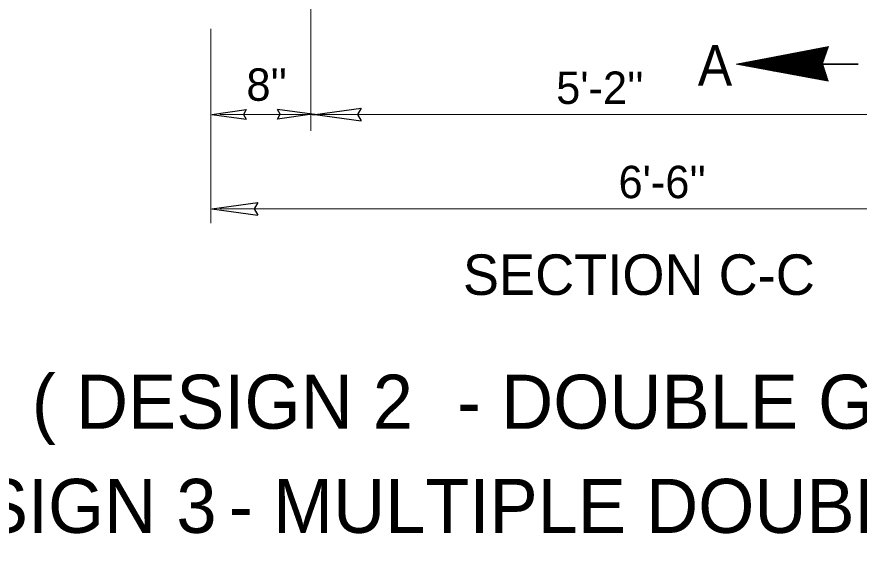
# Model space of a CAD drawing. Extents: x 385 to 753, y -129 to 142.
# Drawn here: x 576.35 to 607.55, y 3.25 to 22.96 of the extents above; entities that cross this region are included whole.
import ezdxf
from ezdxf.enums import TextEntityAlignment as Align

# ---------------------------------------------------------------- set-up
doc = ezdxf.new("R2010")
doc.units = 0
doc.header["$LTSCALE"] = 0.48
doc.layers.add('1', color=7, linetype='Continuous', lineweight=13)
doc.layers.add('15', color=7, linetype='Continuous', lineweight=13)
doc.layers.add('10', color=7, linetype='Continuous')

msp = doc.modelspace()

# ---------------------------------------------------------------- linework, layer by layer
at = {"layer": '1'}
for p, q in [((587.2417, 18.7446), (587.2417, 23.7461)), ((583.5272, 15.3262), (583.5272, 22.5147)), ((583.8639, 19.3522), (587.2816, 19.3522)), ((587.3956, 19.3522), (611.4367, 19.3522)), ((583.8639, 15.858), (615.0043, 15.858))]:
    msp.add_line(p, q, dxfattribs=at)
at = {"layer": '1', "lineweight": 35}
for p, q in [((603.5237, 21.2133), (607.5095, 21.2133)), ((587.2816, 19.3522), (587.3956, 19.3522))]:
    msp.add_line(p, q, dxfattribs=at)
at = {"layer": '1', "lineweight": 25}
for p, q in [((583.565, 19.3517), (584.8423, 19.5272)), ((583.565, 19.3517), (584.8423, 19.1762)), ((587.2813, 19.3529), (586.0041, 19.5284)), ((587.2813, 19.3529), (586.0041, 19.1774)), ((587.3959, 19.3514), (589.0989, 19.5854)), ((587.3959, 19.3514), (589.0989, 19.1174)), ((583.5651, 15.8572), (585.2681, 16.0912)), ((583.5651, 15.8572), (585.2681, 15.6232))]:
    msp.add_line(p, q, dxfattribs=at)
for points in [[(584.8423, 19.5272), (584.7434, 19.3498), (584.8423, 19.1762)], [(586.0041, 19.1774), (586.1029, 19.3547), (586.0041, 19.5284)], [(589.0989, 19.5854), (588.9672, 19.349), (589.0989, 19.1174)], [(585.2681, 16.0912), (585.1363, 15.8547), (585.2681, 15.6232)]]:
    msp.add_lwpolyline(points, dxfattribs=at)
at = {"layer": '15'}
for p, q in [((606.3211, 21.6096), (606.3211, 21.8422)), ((606.3461, 21.682), (606.3461, 21.8469)), ((606.3711, 21.7543), (606.3711, 21.8517)), ((606.3961, 21.8267), (606.3961, 21.8564)), ((606.4065, 21.8568), (606.3983, 21.8568)), ((604.6711, 20.9035), (604.6711, 21.5291)), ((606.2942, 21.5318), (604.6854, 21.5318)), ((604.6961, 20.8989), (604.6961, 21.5338)), ((604.7211, 20.8943), (604.7211, 21.5386)), ((604.7461, 20.8897), (604.7461, 21.5433)), ((604.7711, 20.8852), (604.7711, 21.5481)), ((604.7961, 20.8806), (604.7961, 21.5528)), ((606.3028, 21.5568), (604.8172, 21.5568)), ((604.8211, 20.876), (604.8211, 21.5576)), ((604.8461, 20.8714), (604.8461, 21.5623)), ((604.8711, 20.8668), (604.8711, 21.5671)), ((604.8961, 20.8623), (604.8961, 21.5718)), ((604.9211, 20.8577), (604.9211, 21.5766)), ((604.9461, 20.8532), (604.9461, 21.5813)), ((606.3115, 21.5818), (604.949, 21.5818)), ((604.9711, 20.8486), (604.9711, 21.586)), ((604.9961, 20.844), (604.9961, 21.5907)), ((605.0211, 20.8394), (605.0211, 21.5955)), ((605.0461, 20.8348), (605.0461, 21.6002)), ((605.0711, 20.8302), (605.0711, 21.605)), ((606.3201, 21.6068), (605.0807, 21.6068)), ((605.0961, 20.8257), (605.0961, 21.6097)), ((605.1211, 20.8211), (605.1211, 21.6145)), ((605.1461, 20.8165), (605.1461, 21.6193)), ((605.1711, 20.8119), (605.1711, 21.624)), ((605.1961, 20.8073), (605.1961, 21.6288)), ((606.3288, 21.6318), (605.2125, 21.6318)), ((605.2211, 20.8027), (605.2211, 21.6335)), ((605.2461, 20.7982), (605.2461, 21.6382)), ((605.2711, 20.7936), (605.2711, 21.6429)), ((605.2961, 20.7891), (605.2961, 21.6477)), ((605.3211, 20.7845), (605.3211, 21.6524)), ((606.3374, 21.6568), (605.3442, 21.6568)), ((605.3461, 20.7799), (605.3461, 21.6572)), ((605.3711, 20.7753), (605.3711, 21.6619)), ((605.3961, 20.7707), (605.3961, 21.6667)), ((605.4211, 20.7662), (605.4211, 21.6714)), ((605.4461, 20.7616), (605.4461, 21.6762)), ((605.4711, 20.757), (605.4711, 21.6809)), ((606.346, 21.6818), (605.476, 21.6818)), ((605.4961, 20.7524), (605.4961, 21.6857)), ((605.5211, 20.7478), (605.5211, 21.6904)), ((605.5461, 20.7432), (605.5461, 21.6952)), ((605.5711, 20.7387), (605.5711, 21.6999)), ((605.5961, 20.7341), (605.5961, 21.7046)), ((606.3547, 21.7068), (605.6078, 21.7068)), ((605.6211, 20.7295), (605.6211, 21.7093)), ((605.6461, 20.7249), (605.6461, 21.7141)), ((605.6711, 20.7203), (605.6711, 21.7188)), ((605.6961, 20.7158), (605.6961, 21.7236)), ((605.7211, 20.7112), (605.7211, 21.7283)), ((606.3633, 21.7318), (605.7395, 21.7318)), ((605.7461, 20.7067), (605.7461, 21.7331)), ((605.7711, 20.7021), (605.7711, 21.7378)), ((605.7961, 20.6975), (605.7961, 21.7426)), ((605.8211, 20.6929), (605.8211, 21.7473)), ((605.8461, 20.6883), (605.8461, 21.7521)), ((605.8711, 20.6837), (605.8711, 21.7568)), ((606.3719, 21.7568), (605.8713, 21.7568)), ((605.8961, 20.6792), (605.8961, 21.7615)), ((605.9211, 20.6746), (605.9211, 21.7662)), ((605.9461, 20.67), (605.9461, 21.771)), ((605.9711, 20.6654), (605.9711, 21.7757)), ((605.9961, 20.6608), (605.9961, 21.7805)), ((606.3806, 21.7818), (606.003, 21.7818)), ((606.0211, 20.6562), (606.0211, 21.7852)), ((606.0461, 20.6517), (606.0461, 21.79)), ((606.0711, 20.6471), (606.0711, 21.7948)), ((606.0961, 20.6426), (606.0961, 21.7995)), ((606.1211, 20.638), (606.1211, 21.8042)), ((606.3892, 21.8068), (606.1347, 21.8068)), ((606.1461, 20.6334), (606.1461, 21.809)), ((606.1711, 20.6288), (606.1711, 21.8137)), ((606.1961, 21.2479), (606.1961, 21.8185)), ((606.2211, 21.3202), (606.2211, 21.8232)), ((606.2461, 21.3926), (606.2461, 21.8279)), ((606.3978, 21.8318), (606.2666, 21.8318)), ((606.2711, 21.4649), (606.2711, 21.8327)), ((606.2961, 21.5373), (606.2961, 21.8374)), ((603.0461, 21.2011), (603.0461, 21.2207)), ((603.0711, 21.1965), (603.0711, 21.2255)), ((603.0961, 21.1919), (603.0961, 21.2302)), ((606.1905, 21.2318), (603.1043, 21.2318)), ((603.1211, 21.1873), (603.1211, 21.235)), ((603.1461, 21.1827), (603.1461, 21.2398)), ((603.1711, 21.1782), (603.1711, 21.2445)), ((603.1961, 21.1736), (603.1961, 21.2492)), ((603.2211, 21.169), (603.2211, 21.254)), ((606.1992, 21.2568), (603.2361, 21.2568)), ((603.2461, 21.1644), (603.2461, 21.2587)), ((603.2711, 21.1598), (603.2711, 21.2635)), ((603.2961, 21.1553), (603.2961, 21.2682)), ((603.3211, 21.1507), (603.3211, 21.2729)), ((603.3461, 21.1462), (603.3461, 21.2777)), ((606.2078, 21.2818), (603.3679, 21.2818)), ((603.3711, 21.1416), (603.3711, 21.2824)), ((603.3961, 21.137), (603.3961, 21.2872)), ((603.4211, 21.1324), (603.4211, 21.2919)), ((603.4461, 21.1278), (603.4461, 21.2967)), ((603.4711, 21.1232), (603.4711, 21.3014)), ((603.4961, 21.1187), (603.4961, 21.3062)), ((606.2164, 21.3068), (603.4997, 21.3068)), ((603.5211, 21.1141), (603.5211, 21.3109)), ((603.5461, 21.1095), (603.5461, 21.3157)), ((603.5711, 21.1049), (603.5711, 21.3204)), ((603.5961, 21.1003), (603.5961, 21.3252)), ((603.6211, 21.0957), (603.6211, 21.3299)), ((606.2251, 21.3318), (603.6314, 21.3318)), ((603.6461, 21.0912), (603.6461, 21.3346)), ((603.6711, 21.0866), (603.6711, 21.3393)), ((603.6961, 21.0821), (603.6961, 21.3441)), ((603.7211, 21.0775), (603.7211, 21.3488)), ((603.7461, 21.0729), (603.7461, 21.3536)), ((606.2337, 21.3568), (603.7632, 21.3568)), ((603.7711, 21.0683), (603.7711, 21.3583)), ((603.7961, 21.0637), (603.7961, 21.3631)), ((603.8211, 21.0592), (603.8211, 21.3678)), ((603.8461, 21.0546), (603.8461, 21.3726)), ((603.8711, 21.05), (603.8711, 21.3773)), ((606.2423, 21.3818), (603.8949, 21.3818)), ((603.8961, 21.0454), (603.8961, 21.3821)), ((603.9211, 21.0408), (603.9211, 21.3868)), ((603.9461, 21.0362), (603.9461, 21.3916)), ((603.9711, 21.0317), (603.9711, 21.3962)), ((603.9961, 21.0271), (603.9961, 21.401)), ((604.0211, 21.0225), (604.0211, 21.4057)), ((606.251, 21.4068), (604.0267, 21.4068)), ((604.0461, 21.0179), (604.0461, 21.4105)), ((604.0711, 21.0133), (604.0711, 21.4153)), ((604.0961, 21.0088), (604.0961, 21.42)), ((604.1211, 21.0042), (604.1211, 21.4247)), ((604.1461, 20.9997), (604.1461, 21.4295)), ((606.2597, 21.4318), (604.1584, 21.4318)), ((604.1711, 20.9951), (604.1711, 21.4342)), ((604.1961, 20.9905), (604.1961, 21.439)), ((604.2211, 20.9859), (604.2211, 21.4437)), ((604.2461, 20.9813), (604.2461, 21.4485)), ((604.2711, 20.9767), (604.2711, 21.4533)), ((606.2682, 21.4568), (604.2902, 21.4568)), ((604.2961, 20.9722), (604.2961, 21.4579)), ((604.3211, 20.9676), (604.3211, 21.4627)), ((604.3461, 20.963), (604.3461, 21.4674)), ((604.3711, 20.9584), (604.3711, 21.4722)), ((604.3961, 20.9538), (604.3961, 21.4769)), ((604.4211, 20.9492), (604.4211, 21.4817)), ((606.2769, 21.4818), (604.4219, 21.4818)), ((604.4461, 20.9447), (604.4461, 21.4864)), ((604.4711, 20.9401), (604.4711, 21.4912)), ((604.4961, 20.9356), (604.4961, 21.4959)), ((604.5211, 20.931), (604.5211, 21.5007)), ((604.5461, 20.9264), (604.5461, 21.5054)), ((606.2856, 21.5068), (604.5537, 21.5068)), ((604.5711, 20.9218), (604.5711, 21.5102)), ((604.5961, 20.9172), (604.5961, 21.5149)), ((604.6211, 20.9127), (604.6211, 21.5196)), ((604.6461, 20.9081), (604.6461, 21.5243)), ((602.9961, 21.2102), (602.9961, 21.2112)), ((606.1983, 21.2068), (603.0147, 21.2068)), ((603.0211, 21.2057), (603.0211, 21.216)), ((606.2065, 21.1818), (603.1512, 21.1818)), ((606.2147, 21.1568), (603.2877, 21.1568)), ((606.2231, 21.1318), (603.4242, 21.1318)), ((606.2313, 21.1068), (603.5607, 21.1068)), ((606.2396, 21.0818), (603.6972, 21.0818)), ((606.2478, 21.0568), (603.8338, 21.0568)), ((606.2561, 21.0318), (603.9702, 21.0318)), ((606.2644, 21.0068), (604.1068, 21.0068)), ((606.2727, 20.9818), (604.2433, 20.9818)), ((606.2809, 20.9568), (604.3798, 20.9568)), ((606.2892, 20.9318), (604.5163, 20.9318)), ((606.2975, 20.9068), (604.6528, 20.9068)), ((606.1961, 20.6242), (606.1961, 21.2133)), ((606.2211, 20.6197), (606.2211, 21.1378)), ((606.2461, 20.6151), (606.2461, 21.0622)), ((606.2711, 20.6105), (606.2711, 20.9866)), ((606.2961, 20.6059), (606.2961, 20.911)), ((606.3057, 20.8818), (604.7894, 20.8818)), ((606.314, 20.8568), (604.9259, 20.8568)), ((606.3222, 20.8318), (605.0624, 20.8318)), ((606.3306, 20.8068), (605.1989, 20.8068)), ((606.3388, 20.7818), (605.3355, 20.7818)), ((606.3471, 20.7568), (605.472, 20.7568)), ((606.3553, 20.7318), (605.6085, 20.7318)), ((606.3636, 20.7068), (605.745, 20.7068)), ((606.3719, 20.6818), (605.8815, 20.6818)), ((606.3802, 20.6568), (606.0181, 20.6568)), ((606.3884, 20.6318), (606.1546, 20.6318)), ((606.3967, 20.6068), (606.2911, 20.6068)), ((606.3211, 20.6013), (606.3211, 20.8354)), ((606.3461, 20.5968), (606.3461, 20.7598)), ((606.3711, 20.5922), (606.3711, 20.6842)), ((606.3961, 20.5876), (606.3961, 20.6087))]:
    msp.add_line(p, q, dxfattribs=at)
msp.add_lwpolyline([(606.4071, 21.8585), (602.9932, 21.2108), (606.4035, 20.5862), (606.1902, 21.231)], close=True, dxfattribs=at)

# ---------------------------------------------------------------- texts
at = {"layer": '10', "width": 0.95}
msp.add_text('A', height=1.5, dxfattribs=at).set_placement((601.5705, 20.4171))
at = {"layer": '10'}
for s, height, p in [("8''", 1.2, (584.8503, 19.8543)), ("5'-2''", 1.2, (596.3247, 19.7373)), ("6'-6''", 1.2, (598.6335, 16.2475)), ('SECTION C-C', 1.5, (592.8685, 12.6652))]:
    msp.add_text(s, height=height, dxfattribs=at).set_placement(p)
for s, p in [('( DESIGN 2 ', (584.3317, 7.7104)), ('- DOUBLE GRATING )', (606.2464, 7.7103)), ('( DESIGN 3 ', (577.0557, 3.8538)), ('- MULTIPLE DOUBLE GRATING )', (604.7055, 3.8538))]:
    msp.add_text(s, height=2, dxfattribs=at).set_placement(p, align=Align.CENTER)

doc.saveas('drawing.dxf')
